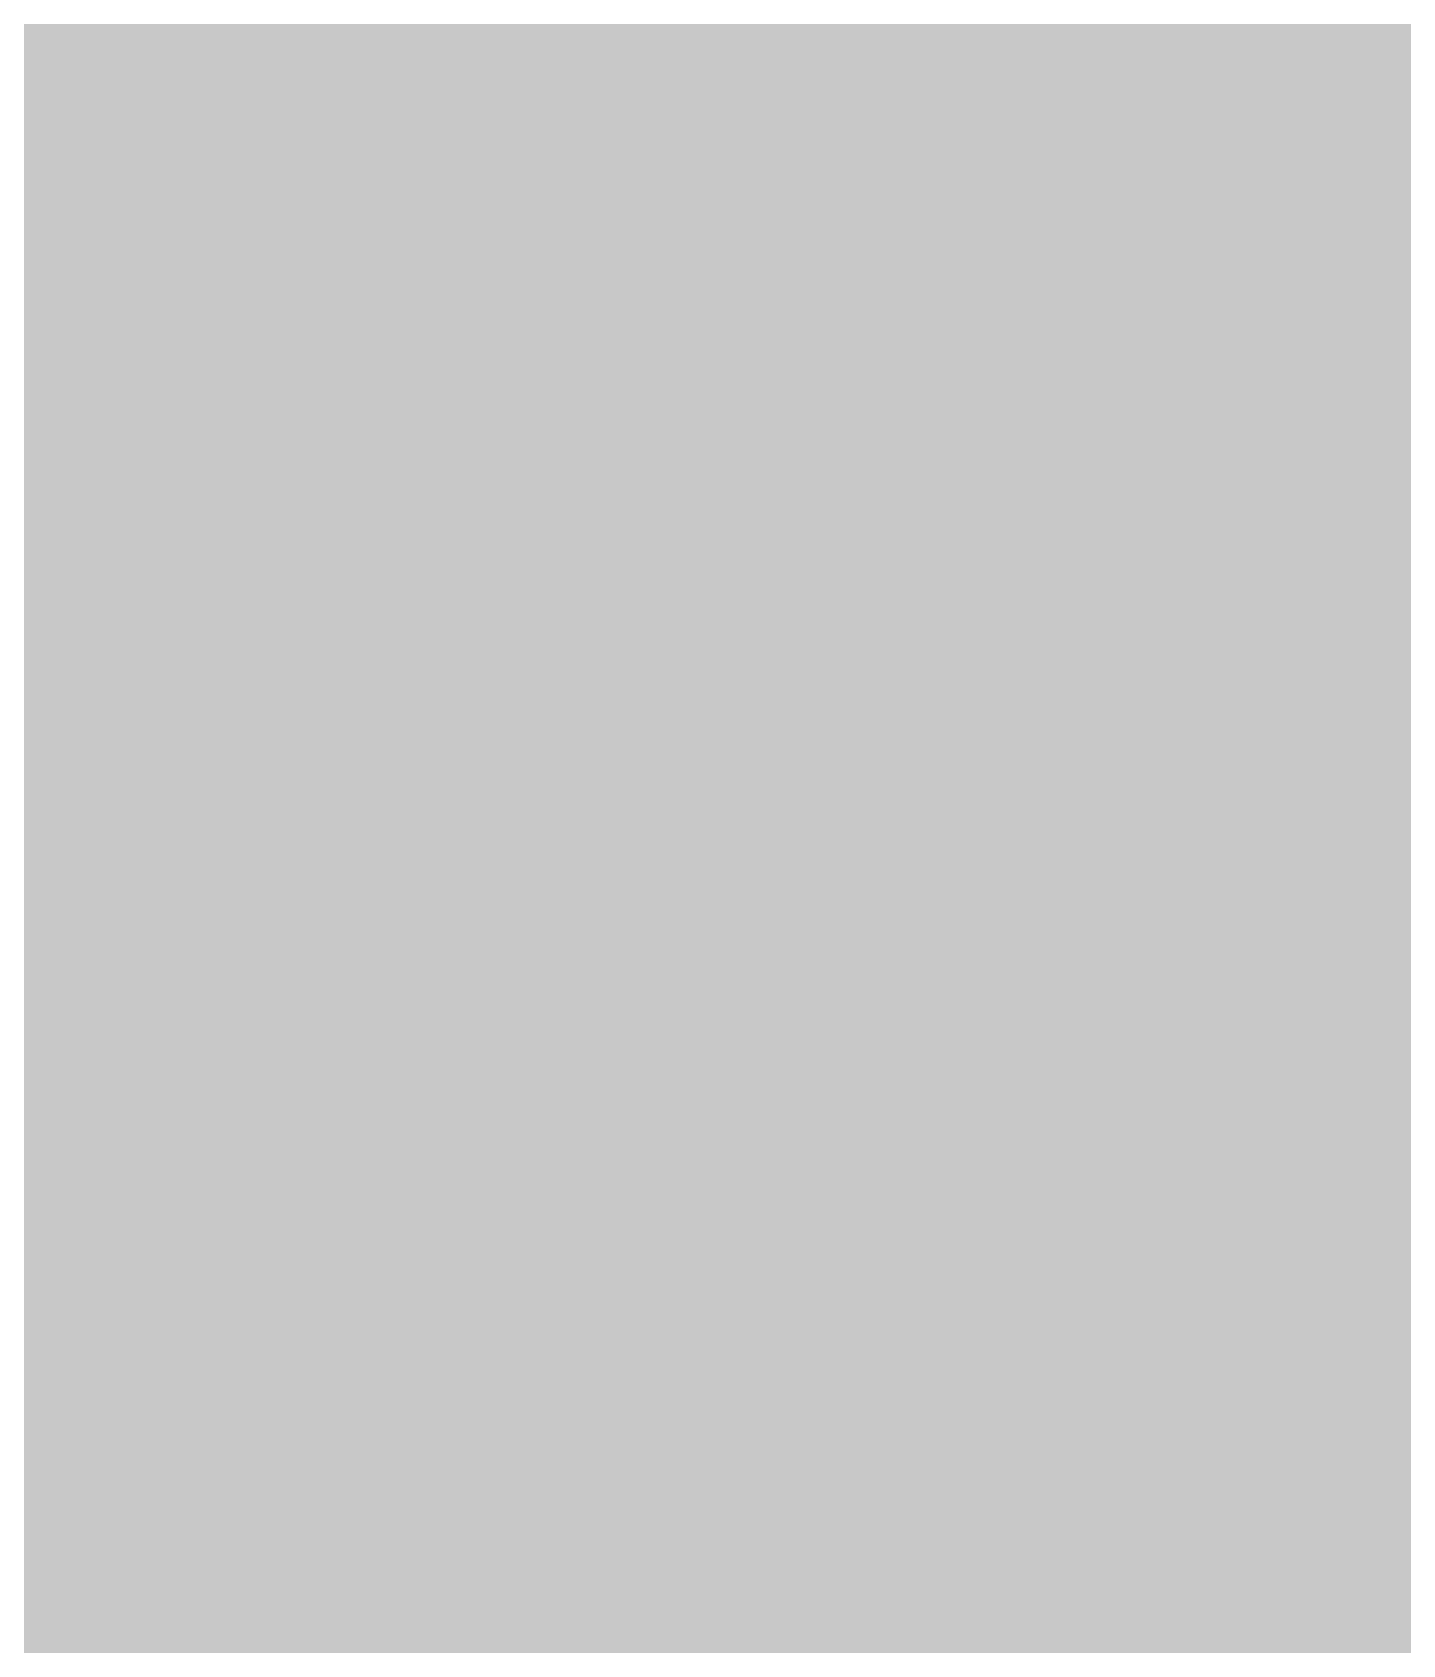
# Model space of a CAD drawing. Header units: millimetres. Extents: x 0 to 318, y 0 to 318.
# Drawn here: x 158.1 to 237.8, y 82.6 to 176.4 of the extents above; entities that cross this region are included whole.
import ezdxf

# ---------------------------------------------------------------- set-up
doc = ezdxf.new("R2010")
doc.units = ezdxf.units.MM

msp = doc.modelspace()

# ---------------------------------------------------------------- hatches: boundary and pattern name
msp.add_hatch(color=254).paths.add_polyline_path([(21.2189, 0.0536), (20.955, 0.0533), (20.6934, 0.0584), (20.4292, 0.066), (20.1676, 0.0787), (19.906, 0.094), (19.6469, 0.1118), (19.3853, 0.1321), (19.1262, 0.1549), (18.8671, 0.1829), (18.608, 0.2134), (18.349, 0.2464), (18.0924, 0.2845), (17.8359, 0.3251), (17.5793, 0.3683), (17.3253, 0.414), (17.0688, 0.4623), (16.8148, 0.5156), (16.5633, 0.5715), (16.3093, 0.6299), (16.0579, 0.6909), (15.809, 0.7544), (15.56, 0.823), (15.3111, 0.8941), (15.0622, 0.9677), (14.8158, 1.0439), (14.5694, 1.1227), (14.3256, 1.2065), (14.0818, 1.2903), (13.8379, 1.3792), (13.5966, 1.4707), (13.3579, 1.5646), (13.1191, 1.6637), (12.8803, 1.7628), (12.6441, 1.8669), (12.4079, 1.9736), (12.1742, 2.0803), (11.9405, 2.192), (11.7094, 2.3089), (11.4808, 2.4257), (11.2522, 2.5451), (11.0236, 2.6695), (10.7975, 2.794), (10.574, 2.9235), (10.3505, 3.0556), (10.1295, 3.1877), (9.9111, 3.3249), (9.6926, 3.4646), (9.4742, 3.6068), (9.2608, 3.7541), (9.0475, 3.9014), (8.8341, 4.0513), (8.6258, 4.2037), (8.4176, 4.3612), (8.2118, 4.5187), (8.0061, 4.6812), (7.8029, 4.8438), (7.6022, 5.0114), (7.4041, 5.1816), (7.206, 5.3518), (7.0129, 5.527), (6.8174, 5.7048), (6.6269, 5.8826), (6.4389, 6.0655), (6.2509, 6.2509), (6.0655, 6.4389), (5.8852, 6.6269), (5.7048, 6.8174), (5.527, 7.0104), (5.3518, 7.206), (5.1816, 7.4041), (5.0114, 7.6022), (4.8463, 7.8029), (4.6812, 8.0061), (4.5187, 8.2118), (4.3612, 8.4176), (4.2062, 8.6258), (4.0513, 8.8341), (3.9014, 9.0475), (3.7541, 9.2608), (3.6068, 9.4742), (3.4646, 9.6926), (3.3249, 9.9085), (3.1877, 10.1295), (3.0556, 10.3505), (2.9235, 10.574), (2.794, 10.7975), (2.6695, 11.0236), (2.5451, 11.2522), (2.4257, 11.4808), (2.3063, 11.7094), (2.192, 11.9405), (2.0803, 12.1742), (1.971, 12.4079), (1.8669, 12.6441), (1.7628, 12.8803), (1.6637, 13.1191), (1.5646, 13.3579), (1.4707, 13.5966), (1.3792, 13.8379), (1.2903, 14.0818), (1.2065, 14.3256), (1.1227, 14.5694), (1.0439, 14.8158), (0.9652, 15.0622), (0.8915, 15.3111), (0.823, 15.56), (0.7544, 15.809), (0.6883, 16.0604), (0.6274, 16.3093), (0.569, 16.5633), (0.5131, 16.8148), (0.4623, 17.0688), (0.4115, 17.3253), (0.3658, 17.5793), (0.3226, 17.8359), (0.2819, 18.0924), (0.2464, 18.3515), (0.2134, 18.608), (0.1829, 18.8671), (0.1549, 19.1262), (0.1295, 19.3878), (0.1092, 19.6469), (0.0914, 19.9085), (0.0762, 20.1701), (0.066, 20.4318), (0.0584, 20.6934), (0.0533, 20.955), (0.0508, 21.2192), (0.0522, 296.387), (0.0533, 296.6491), (0.0584, 296.9108), (0.066, 297.1724), (0.0762, 297.434), (0.0914, 297.6956), (0.1092, 297.9572), (0.1295, 298.2163), (0.1549, 298.4779), (0.1829, 298.737), (0.2134, 298.9961), (0.2464, 299.2526), (0.2819, 299.5117), (0.3226, 299.7683), (0.3658, 300.0248), (0.4115, 300.2788), (0.4623, 300.5328), (0.5131, 300.7868), (0.569, 301.0408), (0.6274, 301.2923), (0.6883, 301.5437), (0.7544, 301.7952), (0.823, 302.0441), (0.8915, 302.293), (0.9652, 302.5419), (1.0439, 302.7883), (1.1227, 303.0322), (1.2065, 303.2785), (1.2903, 303.5224), (1.3792, 303.7637), (1.4707, 304.005), (1.5646, 304.2463), (1.6637, 304.485), (1.7628, 304.7238), (1.8669, 304.96), (1.971, 305.1937), (2.0803, 305.4299), (2.192, 305.6611), (2.3063, 305.8922), (2.4257, 306.1233), (2.5451, 306.3519), (2.6695, 306.578), (2.794, 306.8041), (2.9235, 307.0301), (3.0556, 307.2511), (3.1877, 307.4746), (3.3249, 307.6931), (3.4646, 307.9115), (3.6068, 308.1274), (3.7541, 308.3433), (3.9014, 308.5567), (4.0513, 308.7675), (4.2062, 308.9783), (4.3612, 309.1866), (4.5187, 309.3923), (4.6812, 309.5981), (4.8463, 309.7987), (5.0114, 309.9994), (5.1816, 310.2), (5.3518, 310.3956), (5.527, 310.5912), (5.7048, 310.7842), (5.8852, 310.9747), (6.0655, 311.1652), (6.2509, 311.3532), (6.4389, 311.5361), (6.6269, 311.719), (6.8174, 311.8993), (7.0129, 312.0771), (7.206, 312.2498), (7.4041, 312.4225), (7.6022, 312.5927), (7.8029, 312.7578), (8.0061, 312.9229), (8.2118, 313.0829), (8.4176, 313.243), (8.6258, 313.3979), (8.8341, 313.5503), (9.0475, 313.7027), (9.2608, 313.85), (9.4742, 313.9948), (9.6926, 314.137), (9.9111, 314.2767), (10.1295, 314.4139), (10.3505, 314.5485), (10.574, 314.6806), (10.7975, 314.8101), (11.0236, 314.9346), (11.2522, 315.0591), (11.4808, 315.1784), (11.7094, 315.2953), (11.9405, 315.4096), (12.1742, 315.5213), (12.4079, 315.6306), (12.6441, 315.7372), (12.8803, 315.8414), (13.1191, 315.9404), (13.3579, 316.037), (13.5966, 316.1335), (13.8379, 316.2249), (14.0818, 316.3113), (14.3256, 316.3976), (14.5694, 316.4815), (14.8158, 316.5602), (15.0622, 316.6364), (15.3111, 316.7101), (15.56, 316.7812), (15.809, 316.8498), (16.0579, 316.9133), (16.3093, 316.9742), (16.5633, 317.0326), (16.8148, 317.0885), (17.0688, 317.1419), (17.3253, 317.1901), (17.5793, 317.2384), (17.8359, 317.2816), (18.0924, 317.3197), (18.349, 317.3578), (18.608, 317.3908), (18.8671, 317.4213), (19.1262, 317.4492), (19.3853, 317.4721), (19.6469, 317.4949), (19.906, 317.5127), (20.1676, 317.5254), (20.4292, 317.5381), (20.6934, 317.5457), (20.955, 317.5508), (21.2166, 317.5533), (296.3855, 317.5536), (296.6466, 317.5508), (296.9108, 317.5457), (297.1724, 317.5381), (297.434, 317.5254), (297.6956, 317.5127), (297.9572, 317.4949), (298.2163, 317.4721), (298.4754, 317.4492), (298.737, 317.4213), (298.9936, 317.3908), (299.2526, 317.3578), (299.5092, 317.3197), (299.7683, 317.2816), (300.0223, 317.2384), (300.2788, 317.1901), (300.5328, 317.1419), (300.7868, 317.0885), (301.0408, 317.0326), (301.2923, 316.9742), (301.5437, 316.9133), (301.7952, 316.8498), (302.0441, 316.7812), (302.293, 316.7101), (302.5419, 316.6364), (302.7883, 316.5602), (303.0322, 316.4815), (303.2785, 316.3976), (303.5224, 316.3113), (303.7637, 316.2249), (304.005, 316.1335), (304.2463, 316.037), (304.485, 315.9404), (304.7238, 315.8414), (304.96, 315.7372), (305.1962, 315.6306), (305.4299, 315.5213), (305.6611, 315.4096), (305.8922, 315.2953), (306.1233, 315.1784), (306.3519, 315.0591), (306.5805, 314.9346), (306.8066, 314.8101), (307.0301, 314.6806), (307.2536, 314.5485), (307.4746, 314.4139), (307.6931, 314.2767), (307.9115, 314.137), (308.1274, 313.9948), (308.3433, 313.85), (308.5567, 313.7027), (308.7675, 313.5503), (308.9783, 313.3979), (309.1866, 313.243), (309.3923, 313.0829), (309.5981, 312.9229), (309.7987, 312.7578), (310.0019, 312.5927), (310.2, 312.4225), (310.3956, 312.2498), (310.5912, 312.0771), (310.7842, 311.8993), (310.9773, 311.719), (311.1652, 311.5361), (311.3532, 311.3532), (311.5386, 311.1652), (311.719, 310.9747), (311.8993, 310.7842), (312.0771, 310.5912), (312.2498, 310.3956), (312.4225, 310.2), (312.5927, 309.9994), (312.7578, 309.7987), (312.9229, 309.5981), (313.0829, 309.3923), (313.243, 309.1866), (313.3979, 308.9783), (313.5528, 308.7675), (313.7027, 308.5567), (313.85, 308.3433), (313.9948, 308.1274), (314.137, 307.9115), (314.2767, 307.6931), (314.4139, 307.4746), (314.5485, 307.2511), (314.6806, 307.0301), (314.8101, 306.8041), (314.9346, 306.578), (315.0591, 306.3519), (315.1784, 306.1233), (315.2953, 305.8922), (315.4096, 305.6611), (315.5213, 305.4299), (315.6306, 305.1937), (315.7372, 304.96), (315.8388, 304.7238), (315.9404, 304.485), (316.037, 304.2463), (316.1309, 304.005), (316.2224, 303.7637), (316.3113, 303.5224), (316.3976, 303.2785), (316.4789, 303.0322), (316.5602, 302.7883), (316.6364, 302.5419), (316.7101, 302.293), (316.7812, 302.0441), (316.8472, 301.7952), (316.9133, 301.5437), (316.9742, 301.2923), (317.0326, 301.0408), (317.0885, 300.7868), (317.1393, 300.5328), (317.1901, 300.2788), (317.2358, 300.0248), (317.279, 299.7683), (317.3197, 299.5117), (317.3552, 299.2526), (317.3908, 298.9961), (317.4213, 298.737), (317.4467, 298.4779), (317.4721, 298.2163), (317.4924, 297.9572), (317.5102, 297.6956), (317.5254, 297.434), (317.5356, 297.1724), (317.5432, 296.9108), (317.5483, 296.6491), (317.5508, 296.385), (317.5522, 21.2203), (317.5483, 20.955), (317.5432, 20.6934), (317.5356, 20.4318), (317.5254, 20.1701), (317.5102, 19.9085), (317.4924, 19.6469), (317.4721, 19.3878), (317.4467, 19.1262), (317.4213, 18.8671), (317.3908, 18.608), (317.3552, 18.3515), (317.3197, 18.0924), (317.279, 17.8359), (317.2358, 17.5793), (317.1901, 17.3253), (317.1393, 17.0688), (317.0885, 16.8148), (317.0326, 16.5633), (316.9742, 16.3093), (316.9133, 16.0604), (316.8472, 15.809), (316.7812, 15.56), (316.7101, 15.3111), (316.6364, 15.0622), (316.5602, 14.8158), (316.4789, 14.5694), (316.3976, 14.3256), (316.3113, 14.0818), (316.2224, 13.8379), (316.1309, 13.5966), (316.037, 13.3579), (315.9404, 13.1191), (315.8388, 12.8803), (315.7372, 12.6441), (315.6306, 12.4079), (315.5213, 12.1742), (315.4096, 11.9405), (315.2953, 11.7094), (315.1784, 11.4808), (315.0591, 11.2522), (314.9346, 11.0236), (314.8101, 10.7975), (314.6806, 10.574), (314.5485, 10.3505), (314.4139, 10.1295), (314.2767, 9.9085), (314.137, 9.6926), (313.9948, 9.4742), (313.85, 9.2608), (313.7027, 9.0475), (313.5528, 8.8341), (313.3979, 8.6258), (313.243, 8.4176), (313.0829, 8.2118), (312.9229, 8.0061), (312.7578, 7.8029), (312.5927, 7.6022), (312.4225, 7.4041), (312.2498, 7.206), (312.0771, 7.0104), (311.8993, 6.8174), (311.719, 6.6269), (311.5386, 6.4389), (311.3532, 6.2509), (311.1652, 6.0655), (310.9773, 5.8826), (310.7842, 5.7048), (310.5912, 5.527), (310.3956, 5.3518), (310.2, 5.1816), (310.0019, 5.0114), (309.7987, 4.8438), (309.5981, 4.6812), (309.3923, 4.5187), (309.1866, 4.3612), (308.9783, 4.2037), (308.7675, 4.0513), (308.5567, 3.9014), (308.3433, 3.7541), (308.1274, 3.6068), (307.9115, 3.4646), (307.6931, 3.3249), (307.4746, 3.1877), (307.2536, 3.0556), (307.0301, 2.9235), (306.8066, 2.794), (306.5805, 2.6695), (306.3519, 2.5451), (306.1233, 2.4257), (305.8922, 2.3089), (305.6611, 2.192), (305.4299, 2.0803), (305.1962, 1.9736), (304.96, 1.8669), (304.7238, 1.7628), (304.485, 1.6637), (304.2463, 1.5646), (304.005, 1.4707), (303.7637, 1.3792), (303.5224, 1.2903), (303.2785, 1.2065), (303.0322, 1.1227), (302.7883, 1.0439), (302.5419, 0.9677), (302.293, 0.8941), (302.0441, 0.823), (301.7952, 0.7544), (301.5437, 0.6909), (301.2923, 0.6299), (301.0408, 0.5715), (300.7868, 0.5156), (300.5328, 0.4623), (300.2788, 0.414), (300.0223, 0.3683), (299.7683, 0.3251), (299.5092, 0.2845), (299.2526, 0.2464), (298.9936, 0.2134), (298.737, 0.1829), (298.4754, 0.1549), (298.2163, 0.1321), (297.9572, 0.1118), (297.6956, 0.094), (297.434, 0.0787), (297.1724, 0.066), (296.9108, 0.0584), (296.6466, 0.0533), (296.385, 0.0533)])
h = msp.add_hatch(color=252)
edge = h.paths.add_edge_path()
edge.add_line((204.046, 128.6933), (204.0407, 127.4394))
edge.add_line((204.0407, 127.4394), (204.0331, 126.2151))
edge.add_line((204.0331, 126.2151), (204.0204, 125.0188))
edge.add_line((204.0204, 125.0188), (204.0001, 123.8504))
edge.add_line((204.0001, 123.8504), (203.9747, 122.7074))
edge.add_line((203.9747, 122.7074), (203.9442, 121.5949))
edge.add_line((203.9442, 121.5949), (203.9087, 120.5078))
edge.add_line((203.9087, 120.5078), (203.8655, 119.4486))
edge.add_line((203.8655, 119.4486), (203.8172, 118.4148))
edge.add_line((203.8172, 118.4148), (203.7639, 117.409))
edge.add_line((203.7639, 117.409), (203.7055, 116.4285))
edge.add_line((203.7055, 116.4285), (203.6394, 115.4709))
edge.add_line((203.6394, 115.4709), (203.5658, 114.5413))
edge.add_line((203.5658, 114.5413), (203.4896, 113.6371))
edge.add_line((203.4896, 113.6371), (203.4032, 112.7582))
edge.add_line((203.4032, 112.7582), (203.3143, 111.9022))
edge.add_line((203.3143, 111.9022), (203.2178, 111.0717))
edge.add_line((203.2178, 111.0717), (203.1136, 110.2639))
edge.add_line((203.1136, 110.2639), (203.0044, 109.4816))
edge.add_line((203.0044, 109.4816), (202.8876, 108.7196))
edge.add_line((202.8876, 108.7196), (202.7657, 107.983))
edge.add_line((202.7657, 107.983), (202.6361, 107.2693))
edge.add_line((202.6361, 107.2693), (202.5015, 106.5784))
edge.add_line((202.5015, 106.5784), (202.3593, 105.9104))
edge.add_line((202.3593, 105.9104), (202.2094, 105.2627))
edge.add_line((202.2094, 105.2627), (202.0545, 104.6378))
edge.add_line((202.0545, 104.6378), (201.8919, 104.0333))
edge.add_line((201.8919, 104.0333), (201.7217, 103.4517))
edge.add_line((201.7217, 103.4517), (201.5439, 102.8903))
edge.add_line((201.5439, 102.8903), (201.361, 102.3493))
edge.add_line((201.361, 102.3493), (201.1705, 101.8286))
edge.add_line((201.1705, 101.8286), (200.9724, 101.3282))
edge.add_line((200.9724, 101.3282), (200.7692, 100.8482))
edge.add_line((200.7692, 100.8482), (200.5559, 100.3859))
edge.add_line((200.5559, 100.3859), (200.3374, 99.9439))
edge.add_line((200.3374, 99.9439), (200.1114, 99.5223))
edge.add_line((200.1114, 99.5223), (199.8777, 99.1184))
edge.add_line((199.8777, 99.1184), (199.6364, 98.7323))
edge.add_line((199.6364, 98.7323), (199.3875, 98.364))
edge.add_line((199.3875, 98.364), (199.1309, 98.0135))
edge.add_line((199.1309, 98.0135), (198.8668, 97.6808))
edge.add_line((198.8668, 97.6808), (198.595, 97.3658))
edge.add_line((198.595, 97.3658), (198.3181, 97.0686))
edge.add_line((198.3181, 97.0686), (198.0311, 96.7867))
edge.add_line((198.0311, 96.7867), (197.7365, 96.5225))
edge.add_line((197.7365, 96.5225), (197.4342, 96.2736))
edge.add_line((197.4342, 96.2736), (197.1218, 96.0425))
edge.add_line((197.1218, 96.0425), (196.8043, 95.824))
edge.add_line((196.8043, 95.824), (196.4792, 95.6234))
edge.add_line((196.4792, 95.6234), (196.1439, 95.4354))
edge.add_line((196.1439, 95.4354), (195.801, 95.2627))
edge.add_line((195.801, 95.2627), (195.4505, 95.1052))
edge.add_line((195.4505, 95.1052), (195.0923, 94.963))
edge.add_line((195.0923, 94.963), (194.724, 94.8334))
edge.add_line((194.724, 94.8334), (194.3481, 94.7166))
edge.add_line((194.3481, 94.7166), (193.9646, 94.615))
edge.add_line((193.9646, 94.615), (193.5734, 94.5261))
edge.add_line((193.5734, 94.5261), (193.1721, 94.4499))
edge.add_line((193.1721, 94.4499), (192.7631, 94.3864))
edge.add_line((192.7631, 94.3864), (192.3466, 94.3331))
edge.add_line((192.3466, 94.3331), (191.9199, 94.295))
edge.add_line((191.9199, 94.295), (191.483, 94.267))
edge.add_line((191.483, 94.267), (191.0385, 94.2492))
edge.add_line((191.0385, 94.2492), (190.5864, 94.2442))
edge.add_line((190.5864, 94.2442), (190.1342, 94.2518))
edge.add_line((190.1342, 94.2518), (189.6897, 94.2721))
edge.add_line((189.6897, 94.2721), (189.2554, 94.3051))
edge.add_line((189.2554, 94.3051), (188.8287, 94.3534))
edge.add_line((188.8287, 94.3534), (188.4096, 94.4143))
edge.add_line((188.4096, 94.4143), (188.0006, 94.4905))
edge.add_line((188.0006, 94.4905), (187.5993, 94.582))
edge.add_line((187.5993, 94.582), (187.2082, 94.6861))
edge.add_line((187.2082, 94.6861), (186.8246, 94.8055))
edge.add_line((186.8246, 94.8055), (186.4487, 94.9401))
edge.add_line((186.4487, 94.9401), (186.0829, 95.09))
edge.add_line((186.0829, 95.09), (185.7223, 95.2551))
edge.add_line((185.7223, 95.2551), (185.3717, 95.4329))
edge.add_line((185.3717, 95.4329), (185.0288, 95.6285))
edge.add_line((185.0288, 95.6285), (184.6961, 95.8393))
edge.add_line((184.6961, 95.8393), (184.3684, 96.0679))
edge.add_line((184.3684, 96.0679), (184.0509, 96.3092))
edge.add_line((184.0509, 96.3092), (183.7411, 96.5683))
edge.add_line((183.7411, 96.5683), (183.4388, 96.8451))
edge.add_line((183.4388, 96.8451), (183.1442, 97.1347))
edge.add_line((183.1442, 97.1347), (182.8571, 97.4446))
edge.add_line((182.8571, 97.4446), (182.5777, 97.7697))
edge.add_line((182.5777, 97.7697), (182.306, 98.11))
edge.add_line((182.306, 98.11), (182.0418, 98.4707))
edge.add_line((182.0418, 98.4707), (181.7853, 98.8466))
edge.add_line((181.7853, 98.8466), (181.5389, 99.2403))
edge.add_line((181.5389, 99.2403), (181.2976, 99.6518))
edge.add_line((181.2976, 99.6518), (181.0614, 100.0785))
edge.add_line((181.0614, 100.0785), (180.8353, 100.5256))
edge.add_line((180.8353, 100.5256), (180.6169, 100.9904))
edge.add_line((180.6169, 100.9904), (180.406, 101.4755))
edge.add_line((180.406, 101.4755), (180.2003, 101.9759))
edge.add_line((180.2003, 101.9759), (180.0022, 102.4966))
edge.add_line((180.0022, 102.4966), (179.8117, 103.0351))
edge.add_line((179.8117, 103.0351), (179.6288, 103.5914))
edge.add_line((179.6288, 103.5914), (179.4535, 104.1679))
edge.add_line((179.4535, 104.1679), (179.2834, 104.7648))
edge.add_line((179.2834, 104.7648), (179.1208, 105.3795))
edge.add_line((179.1208, 105.3795), (178.9633, 106.0145))
edge.add_line((178.9633, 106.0145), (178.816, 106.6698))
edge.add_line((178.816, 106.6698), (178.6738, 107.3429))
edge.add_line((178.6738, 107.3429), (178.5366, 108.0364))
edge.add_line((178.5366, 108.0364), (178.4096, 108.7526))
edge.add_line((178.4096, 108.7526), (178.2851, 109.4867))
edge.add_line((178.2851, 109.4867), (178.1708, 110.2411))
edge.add_line((178.1708, 110.2411), (178.0591, 111.0183))
edge.add_line((178.0591, 111.0183), (177.9575, 111.8133))
edge.add_line((177.9575, 111.8133), (177.861, 112.6312))
edge.add_line((177.861, 112.6312), (177.7695, 113.4694))
edge.add_line((177.7695, 113.4694), (177.6857, 114.3305))
edge.add_line((177.6857, 114.3305), (177.607, 115.2119))
edge.add_line((177.607, 115.2119), (177.5358, 116.1136))
edge.add_line((177.5358, 116.1136), (177.4698, 117.0381))
edge.add_line((177.4698, 117.0381), (177.4088, 117.9855))
edge.add_line((177.4088, 117.9855), (177.3555, 118.9533))
edge.add_line((177.3555, 118.9533), (177.3072, 119.9439))
edge.add_line((177.3072, 119.9439), (177.2641, 120.9573))
edge.add_line((177.2641, 120.9573), (177.2285, 121.9937))
edge.add_line((177.2285, 121.9937), (177.198, 123.0528))
edge.add_line((177.198, 123.0528), (177.1726, 124.1349))
edge.add_line((177.1726, 124.1349), (177.1548, 125.2372))
edge.add_line((177.1548, 125.2372), (177.1396, 126.365))
edge.add_line((177.1396, 126.365), (177.132, 127.5182))
edge.add_line((177.132, 127.5182), (177.1294, 128.6916))
edge.add_line((177.1294, 128.6916), (177.132, 129.8905))
edge.add_line((177.132, 129.8905), (177.1396, 131.0615))
edge.add_line((177.1396, 131.0615), (177.1548, 132.2095))
edge.add_line((177.1548, 132.2095), (177.1752, 133.3348))
edge.add_line((177.1752, 133.3348), (177.2031, 134.4346))
edge.add_line((177.2031, 134.4346), (177.2336, 135.5115))
edge.add_line((177.2336, 135.5115), (177.2742, 136.5631))
edge.add_line((177.2742, 136.5631), (177.3174, 137.5918))
edge.add_line((177.3174, 137.5918), (177.3682, 138.5976))
edge.add_line((177.3682, 138.5976), (177.4241, 139.5806))
edge.add_line((177.4241, 139.5806), (177.4876, 140.5407))
edge.add_line((177.4876, 140.5407), (177.5562, 141.4755))
edge.add_line((177.5562, 141.4755), (177.6324, 142.3899))
edge.add_line((177.6324, 142.3899), (177.7136, 143.2814))
edge.add_line((177.7136, 143.2814), (177.8, 144.1526))
edge.add_line((177.8, 144.1526), (177.894, 145.001))
edge.add_line((177.894, 145.001), (177.9956, 145.8265))
edge.add_line((177.9956, 145.8265), (178.1023, 146.6291))
edge.add_line((178.1023, 146.6291), (178.2166, 147.4114))
edge.add_line((178.2166, 147.4114), (178.3359, 148.1734))
edge.add_line((178.3359, 148.1734), (178.4629, 148.9151))
edge.add_line((178.4629, 148.9151), (178.595, 149.6339))
edge.add_line((178.595, 149.6339), (178.7347, 150.3324))
edge.add_line((178.7347, 150.3324), (178.8795, 151.0106))
edge.add_line((178.8795, 151.0106), (179.0344, 151.6685))
edge.add_line((179.0344, 151.6685), (179.1919, 152.306))
edge.add_line((179.1919, 152.306), (179.3596, 152.9232))
edge.add_line((179.3596, 152.9232), (179.5323, 153.5201))
edge.add_line((179.5323, 153.5201), (179.7126, 154.0993))
edge.add_line((179.7126, 154.0993), (179.898, 154.6581))
edge.add_line((179.898, 154.6581), (180.0936, 155.1965))
edge.add_line((180.0936, 155.1965), (180.2917, 155.7172))
edge.add_line((180.2917, 155.7172), (180.5, 156.2176))
edge.add_line((180.5, 156.2176), (180.7159, 156.7002))
edge.add_line((180.7159, 156.7002), (180.9369, 157.165))
edge.add_line((180.9369, 157.165), (181.1655, 157.6121))
edge.add_line((181.1655, 157.6121), (181.4017, 158.0388))
edge.add_line((181.4017, 158.0388), (181.643, 158.4477))
edge.add_line((181.643, 158.4477), (181.8945, 158.8389))
edge.add_line((181.8945, 158.8389), (182.151, 159.2148))
edge.add_line((182.151, 159.2148), (182.4152, 159.5704))
edge.add_line((182.4152, 159.5704), (182.687, 159.9108))
edge.add_line((182.687, 159.9108), (182.9664, 160.2334))
edge.add_line((182.9664, 160.2334), (183.2534, 160.5382))
edge.add_line((183.2534, 160.5382), (183.548, 160.8277))
edge.add_line((183.548, 160.8277), (183.8477, 161.0995))
edge.add_line((183.8477, 161.0995), (184.1576, 161.356))
edge.add_line((184.1576, 161.356), (184.4726, 161.5948))
edge.add_line((184.4726, 161.5948), (184.7977, 161.8209))
edge.add_line((184.7977, 161.8209), (185.1279, 162.0291))
edge.add_line((185.1279, 162.0291), (185.4683, 162.2196))
edge.add_line((185.4683, 162.2196), (185.8137, 162.3974))
edge.add_line((185.8137, 162.3974), (186.1693, 162.56))
edge.add_line((186.1693, 162.56), (186.5325, 162.7073))
edge.add_line((186.5325, 162.7073), (186.9008, 162.8394))
edge.add_line((186.9008, 162.8394), (187.2793, 162.9562))
edge.add_line((187.2793, 162.9562), (187.6654, 163.0578))
edge.add_line((187.6654, 163.0578), (188.0591, 163.1467))
edge.add_line((188.0591, 163.1467), (188.4604, 163.2229))
edge.add_line((188.4604, 163.2229), (188.8693, 163.2814))
edge.add_line((188.8693, 163.2814), (189.2859, 163.3296))
edge.add_line((189.2859, 163.3296), (189.7126, 163.3626))
edge.add_line((189.7126, 163.3626), (190.1444, 163.383))
edge.add_line((190.1444, 163.383), (190.5864, 163.388))
edge.add_line((190.5864, 163.388), (191.0283, 163.383))
edge.add_line((191.0283, 163.383), (191.4627, 163.3652))
edge.add_line((191.4627, 163.3652), (191.8868, 163.3372))
edge.add_line((191.8868, 163.3372), (192.3059, 163.2966))
edge.add_line((192.3059, 163.2966), (192.7149, 163.2433))
edge.add_line((192.7149, 163.2433), (193.1162, 163.1772))
edge.add_line((193.1162, 163.1772), (193.5099, 163.0985))
edge.add_line((193.5099, 163.0985), (193.896, 163.007))
edge.add_line((193.896, 163.007), (194.2719, 162.9004))
edge.add_line((194.2719, 162.9004), (194.6427, 162.7835))
edge.add_line((194.6427, 162.7835), (195.006, 162.6514))
edge.add_line((195.006, 162.6514), (195.359, 162.5041))
edge.add_line((195.359, 162.5041), (195.707, 162.3416))
edge.add_line((195.707, 162.3416), (196.0448, 162.1663))
edge.add_line((196.0448, 162.1663), (196.3776, 161.9758))
edge.add_line((196.3776, 161.9758), (196.7001, 161.7701))
edge.add_line((196.7001, 161.7701), (197.0176, 161.5491))
edge.add_line((197.0176, 161.5491), (197.325, 161.3103))
edge.add_line((197.325, 161.3103), (197.6272, 161.0563))
edge.add_line((197.6272, 161.0563), (197.9219, 160.7871))
edge.add_line((197.9219, 160.7871), (198.2064, 160.5001))
edge.add_line((198.2064, 160.5001), (198.4858, 160.1978))
edge.add_line((198.4858, 160.1978), (198.7575, 159.8778))
edge.add_line((198.7575, 159.8778), (199.0217, 159.5399))
edge.add_line((199.0217, 159.5399), (199.2808, 159.1843))
edge.add_line((199.2808, 159.1843), (199.5297, 158.811))
edge.add_line((199.5297, 158.811), (199.7735, 158.4198))
edge.add_line((199.7735, 158.4198), (200.0098, 158.0109))
edge.add_line((200.0098, 158.0109), (200.2384, 157.5816))
edge.add_line((200.2384, 157.5816), (200.4593, 157.1346))
edge.add_line((200.4593, 157.1346), (200.6727, 156.6672))
edge.add_line((200.6727, 156.6672), (200.881, 156.1795))
edge.add_line((200.881, 156.1795), (201.0816, 155.6741))
edge.add_line((201.0816, 155.6741), (201.2747, 155.1483))
edge.add_line((201.2747, 155.1483), (201.4626, 154.5996))
edge.add_line((201.4626, 154.5996), (201.6404, 154.0332))
edge.add_line((201.6404, 154.0332), (201.8157, 153.4465))
edge.add_line((201.8157, 153.4465), (201.9808, 152.8369))
edge.add_line((201.9808, 152.8369), (202.1408, 152.2044))
edge.add_line((202.1408, 152.2044), (202.2932, 151.5516))
edge.add_line((202.2932, 151.5516), (202.4405, 150.8785))
edge.add_line((202.4405, 150.8785), (202.5777, 150.1826))
edge.add_line((202.5777, 150.1826), (202.7123, 149.4638))
edge.add_line((202.7123, 149.4638), (202.8393, 148.7221))
edge.add_line((202.8393, 148.7221), (202.9587, 147.955))
edge.add_line((202.9587, 147.955), (203.0705, 147.1676))
edge.add_line((203.0705, 147.1676), (203.1771, 146.3573))
edge.add_line((203.1771, 146.3573), (203.2787, 145.5217))
edge.add_line((203.2787, 145.5217), (203.3727, 144.6606))
edge.add_line((203.3727, 144.6606), (203.4616, 143.7767))
edge.add_line((203.4616, 143.7767), (203.5429, 142.8674))
edge.add_line((203.5429, 142.8674), (203.6166, 141.9352))
edge.add_line((203.6166, 141.9352), (203.6877, 140.9751))
edge.add_line((203.6877, 140.9751), (203.7486, 139.9921))
edge.add_line((203.7486, 139.9921), (203.8071, 138.9812))
edge.add_line((203.8071, 138.9812), (203.8553, 137.9474))
edge.add_line((203.8553, 137.9474), (203.901, 136.8831))
edge.add_line((203.901, 136.8831), (203.9391, 135.796))
edge.add_line((203.9391, 135.796), (203.9722, 134.681))
edge.add_line((203.9722, 134.681), (203.9976, 133.538))
edge.add_line((203.9976, 133.538), (204.0179, 132.367))
edge.add_line((204.0179, 132.367), (204.0331, 131.1707))
edge.add_line((204.0331, 131.1707), (204.0407, 129.9464))
edge.add_line((204.0407, 129.9464), (204.0458, 128.6916))
edge = h.paths.add_edge_path(flags=16)
edge.add_line((217.0105, 128.6933), (217.0049, 130.0937))
edge.add_line((217.0049, 130.0937), (216.9871, 131.4704))
edge.add_line((216.9871, 131.4704), (216.9592, 132.8242))
edge.add_line((216.9592, 132.8242), (216.9211, 134.1577))
edge.add_line((216.9211, 134.1577), (216.8703, 135.4658))
edge.add_line((216.8703, 135.4658), (216.8068, 136.7536))
edge.add_line((216.8068, 136.7536), (216.7331, 138.016))
edge.add_line((216.7331, 138.016), (216.6493, 139.258))
edge.add_line((216.6493, 139.258), (216.5528, 140.4747))
edge.add_line((216.5528, 140.4747), (216.4436, 141.671))
edge.add_line((216.4436, 141.671), (216.3216, 142.842))
edge.add_line((216.3216, 142.842), (216.1896, 143.9926))
edge.add_line((216.1896, 143.9926), (216.0448, 145.1204))
edge.add_line((216.0448, 145.1204), (215.8873, 146.2253))
edge.add_line((215.8873, 146.2253), (215.7197, 147.3073))
edge.add_line((215.7197, 147.3073), (215.5368, 148.3665))
edge.add_line((215.5368, 148.3665), (215.3437, 149.4028))
edge.add_line((215.3437, 149.4028), (215.138, 150.4188))
edge.add_line((215.138, 150.4188), (214.917, 151.4094))
edge.add_line((214.917, 151.4094), (214.6859, 152.3797))
edge.add_line((214.6859, 152.3797), (214.442, 153.3271))
edge.add_line((214.442, 153.3271), (214.183, 154.2517))
edge.add_line((214.183, 154.2517), (213.9137, 155.1534))
edge.add_line((213.9137, 155.1534), (213.6292, 156.0347))
edge.add_line((213.6292, 156.0347), (213.3346, 156.8933))
edge.add_line((213.3346, 156.8933), (213.0247, 157.7289))
edge.add_line((213.0247, 157.7289), (212.6996, 158.5417))
edge.add_line((212.6996, 158.5417), (212.3643, 159.3342))
edge.add_line((212.3643, 159.3342), (212.0138, 160.1013))
edge.add_line((212.0138, 160.1013), (211.6506, 160.848))
edge.add_line((211.6506, 160.848), (211.2747, 161.5745))
edge.add_line((211.2747, 161.5745), (210.8835, 162.2755))
edge.add_line((210.8835, 162.2755), (210.4771, 162.9562))
edge.add_line((210.4771, 162.9562), (210.058, 163.6166))
edge.add_line((210.058, 163.6166), (209.6262, 164.2516))
edge.add_line((209.6262, 164.2516), (209.1792, 164.8663))
edge.add_line((209.1792, 164.8663), (208.7194, 165.4607))
edge.add_line((208.7194, 165.4607), (208.2419, 166.0296))
edge.add_line((208.2419, 166.0296), (207.7542, 166.5783))
edge.add_line((207.7542, 166.5783), (207.2488, 167.1066))
edge.add_line((207.2488, 167.1066), (206.7306, 167.6121))
edge.add_line((206.7306, 167.6121), (206.1972, 168.0947))
edge.add_line((206.1972, 168.0947), (205.6486, 168.5569))
edge.add_line((205.6486, 168.5569), (205.0872, 168.9964))
edge.add_line((205.0872, 168.9964), (204.5081, 169.4129))
edge.add_line((204.5081, 169.4129), (203.9163, 169.8092))
edge.add_line((203.9163, 169.8092), (203.3092, 170.1851))
edge.add_line((203.3092, 170.1851), (202.6844, 170.5381))
edge.add_line((202.6844, 170.5381), (202.0468, 170.8683))
edge.add_line((202.0468, 170.8683), (201.3941, 171.1782))
edge.add_line((201.3941, 171.1782), (200.726, 171.4678))
edge.add_line((200.726, 171.4678), (200.0402, 171.7345))
edge.add_line((200.0402, 171.7345), (199.3417, 171.9783))
edge.add_line((199.3417, 171.9783), (198.6255, 172.2044))
edge.add_line((198.6255, 172.2044), (197.8939, 172.405))
edge.add_line((197.8939, 172.405), (197.1472, 172.5854))
edge.add_line((197.1472, 172.5854), (196.3826, 172.7454))
edge.add_line((196.3826, 172.7454), (195.6029, 172.8851))
edge.add_line((195.6029, 172.8851), (194.8078, 173.0019))
edge.add_line((194.8078, 173.0019), (193.9976, 173.0959))
edge.add_line((193.9976, 173.0959), (193.1695, 173.1721))
edge.add_line((193.1695, 173.1721), (192.3237, 173.2229))
edge.add_line((192.3237, 173.2229), (191.4652, 173.2559))
edge.add_line((191.4652, 173.2559), (190.5864, 173.2661))
edge.add_line((190.5864, 173.2661), (189.7101, 173.2559))
edge.add_line((189.7101, 173.2559), (188.849, 173.2229))
edge.add_line((188.849, 173.2229), (188.0057, 173.1721))
edge.add_line((188.0057, 173.1721), (187.1777, 173.0959))
edge.add_line((187.1777, 173.0959), (186.3649, 173.0019))
edge.add_line((186.3649, 173.0019), (185.5699, 172.8851))
edge.add_line((185.5699, 172.8851), (184.7901, 172.7454))
edge.add_line((184.7901, 172.7454), (184.0281, 172.5854))
edge.add_line((184.0281, 172.5854), (183.2813, 172.405))
edge.add_line((183.2813, 172.405), (182.5498, 172.2044))
edge.add_line((182.5498, 172.2044), (181.8335, 171.9783))
edge.add_line((181.8335, 171.9783), (181.1325, 171.7345))
edge.add_line((181.1325, 171.7345), (180.4492, 171.4678))
edge.add_line((180.4492, 171.4678), (179.7812, 171.1782))
edge.add_line((179.7812, 171.1782), (179.1259, 170.8683))
edge.add_line((179.1259, 170.8683), (178.4883, 170.5381))
edge.add_line((178.4883, 170.5381), (177.866, 170.1851))
edge.add_line((177.866, 170.1851), (177.259, 169.8092))
edge.add_line((177.259, 169.8092), (176.6646, 169.4129))
edge.add_line((176.6646, 169.4129), (176.088, 168.9964))
edge.add_line((176.088, 168.9964), (175.5242, 168.5569))
edge.add_line((175.5242, 168.5569), (174.9755, 168.0947))
edge.add_line((174.9755, 168.0947), (174.4447, 167.6121))
edge.add_line((174.4447, 167.6121), (173.924, 167.1066))
edge.add_line((173.924, 167.1066), (173.421, 166.5783))
edge.add_line((173.421, 166.5783), (172.9308, 166.0296))
edge.add_line((172.9308, 166.0296), (172.4558, 165.4607))
edge.add_line((172.4558, 165.4607), (171.9936, 164.8663))
edge.add_line((171.9936, 164.8663), (171.5465, 164.2516))
edge.add_line((171.5465, 164.2516), (171.1147, 163.6166))
edge.add_line((171.1147, 163.6166), (170.6956, 162.9562))
edge.add_line((170.6956, 162.9562), (170.2918, 162.2755))
edge.add_line((170.2918, 162.2755), (169.9006, 161.5745))
edge.add_line((169.9006, 161.5745), (169.5221, 160.848))
edge.add_line((169.5221, 160.848), (169.1589, 160.1013))
edge.add_line((169.1589, 160.1013), (168.8084, 159.3342))
edge.add_line((168.8084, 159.3342), (168.4731, 158.5417))
edge.add_line((168.4731, 158.5417), (168.1505, 157.7289))
edge.add_line((168.1505, 157.7289), (167.8407, 156.8933))
edge.add_line((167.8407, 156.8933), (167.5435, 156.0347))
edge.add_line((167.5435, 156.0347), (167.259, 155.1534))
edge.add_line((167.259, 155.1534), (166.9898, 154.2517))
edge.add_line((166.9898, 154.2517), (166.7332, 153.3271))
edge.add_line((166.7332, 153.3271), (166.4868, 152.3797))
edge.add_line((166.4868, 152.3797), (166.2557, 151.4094))
edge.add_line((166.2557, 151.4094), (166.0373, 150.4188))
edge.add_line((166.0373, 150.4188), (165.8315, 149.4028))
edge.add_line((165.8315, 149.4028), (165.6359, 148.3665))
edge.add_line((165.6359, 148.3665), (165.4556, 147.3073))
edge.add_line((165.4556, 147.3073), (165.2854, 146.2253))
edge.add_line((165.2854, 146.2253), (165.1279, 145.1204))
edge.add_line((165.1279, 145.1204), (164.9832, 143.9926))
edge.add_line((164.9832, 143.9926), (164.8511, 142.842))
edge.add_line((164.8511, 142.842), (164.7317, 141.671))
edge.add_line((164.7317, 141.671), (164.6225, 140.4747))
edge.add_line((164.6225, 140.4747), (164.526, 139.258))
edge.add_line((164.526, 139.258), (164.4396, 138.016))
edge.add_line((164.4396, 138.016), (164.3659, 136.7536))
edge.add_line((164.3659, 136.7536), (164.305, 135.4658))
edge.add_line((164.305, 135.4658), (164.2542, 134.1577))
edge.add_line((164.2542, 134.1577), (164.2135, 132.8242))
edge.add_line((164.2135, 132.8242), (164.1856, 131.4704))
edge.add_line((164.1856, 131.4704), (164.1704, 130.0937))
edge.add_line((164.1704, 130.0937), (164.1653, 128.6916))
edge.add_line((164.1653, 128.6916), (164.1704, 127.2921))
edge.add_line((164.1704, 127.2921), (164.1856, 125.9154))
edge.add_line((164.1856, 125.9154), (164.2135, 124.5591))
edge.add_line((164.2135, 124.5591), (164.2542, 123.2306))
edge.add_line((164.2542, 123.2306), (164.305, 121.9225))
edge.add_line((164.305, 121.9225), (164.3659, 120.6373))
edge.add_line((164.3659, 120.6373), (164.4396, 119.3749))
edge.add_line((164.4396, 119.3749), (164.526, 118.1379))
edge.add_line((164.526, 118.1379), (164.6225, 116.9213))
edge.add_line((164.6225, 116.9213), (164.7317, 115.73))
edge.add_line((164.7317, 115.73), (164.8511, 114.5616))
edge.add_line((164.8511, 114.5616), (164.9832, 113.4135))
edge.add_line((164.9832, 113.4135), (165.1279, 112.2909))
edge.add_line((165.1279, 112.2909), (165.2854, 111.191))
edge.add_line((165.2854, 111.191), (165.4556, 110.1115))
edge.add_line((165.4556, 110.1115), (165.6359, 109.0574))
edge.add_line((165.6359, 109.0574), (165.8315, 108.0237))
edge.add_line((165.8315, 108.0237), (166.0373, 107.0127))
edge.add_line((166.0373, 107.0127), (166.2557, 106.0272))
edge.add_line((166.2557, 106.0272), (166.4868, 105.062))
edge.add_line((166.4868, 105.062), (166.7332, 104.1197))
edge.add_line((166.7332, 104.1197), (166.9898, 103.2002))
edge.add_line((166.9898, 103.2002), (167.259, 102.3036))
edge.add_line((167.259, 102.3036), (167.5435, 101.4273))
edge.add_line((167.5435, 101.4273), (167.8407, 100.5764))
edge.add_line((167.8407, 100.5764), (168.1505, 99.7458))
edge.add_line((168.1505, 99.7458), (168.4731, 98.9381))
edge.add_line((168.4731, 98.9381), (168.8084, 98.1532))
edge.add_line((168.8084, 98.1532), (169.1589, 97.3887))
edge.add_line((169.1589, 97.3887), (169.5221, 96.647))
edge.add_line((169.5221, 96.647), (169.9006, 95.9282))
edge.add_line((169.9006, 95.9282), (170.2918, 95.2322))
edge.add_line((170.2918, 95.2322), (170.6956, 94.5566))
edge.add_line((170.6956, 94.5566), (171.1147, 93.9038))
edge.add_line((171.1147, 93.9038), (171.5465, 93.2739))
edge.add_line((171.5465, 93.2739), (171.9936, 92.6643))
edge.add_line((171.9936, 92.6643), (172.4558, 92.0775))
edge.add_line((172.4558, 92.0775), (172.9308, 91.5137))
edge.add_line((172.9308, 91.5137), (173.421, 90.9701))
edge.add_line((173.421, 90.9701), (173.924, 90.4469))
edge.add_line((173.924, 90.4469), (174.4447, 89.949))
edge.add_line((174.4447, 89.949), (174.9755, 89.469))
edge.add_line((174.9755, 89.469), (175.5242, 89.0143))
edge.add_line((175.5242, 89.0143), (176.088, 88.58))
edge.add_line((176.088, 88.58), (176.6646, 88.1659))
edge.add_line((176.6646, 88.1659), (177.259, 87.7748))
edge.add_line((177.259, 87.7748), (177.866, 87.4039))
edge.add_line((177.866, 87.4039), (178.4883, 87.056))
edge.add_line((178.4883, 87.056), (179.1259, 86.7283))
edge.add_line((179.1259, 86.7283), (179.7812, 86.4235))
edge.add_line((179.7812, 86.4235), (180.4492, 86.139))
edge.add_line((180.4492, 86.139), (181.1325, 85.8749))
edge.add_line((181.1325, 85.8749), (181.8335, 85.6336))
edge.add_line((181.8335, 85.6336), (182.5498, 85.4126))
edge.add_line((182.5498, 85.4126), (183.2813, 85.2145))
edge.add_line((183.2813, 85.2145), (184.0281, 85.0341))
edge.add_line((184.0281, 85.0341), (184.7901, 84.8792))
edge.add_line((184.7901, 84.8792), (185.5699, 84.742))
edge.add_line((185.5699, 84.742), (186.3649, 84.6277))
edge.add_line((186.3649, 84.6277), (187.1777, 84.5337))
edge.add_line((187.1777, 84.5337), (188.0057, 84.4601))
edge.add_line((188.0057, 84.4601), (188.849, 84.4067))
edge.add_line((188.849, 84.4067), (189.7101, 84.3763))
edge.add_line((189.7101, 84.3763), (190.5864, 84.3661))
edge.add_line((190.5864, 84.3661), (191.4652, 84.3763))
edge.add_line((191.4652, 84.3763), (192.3237, 84.4067))
edge.add_line((192.3237, 84.4067), (193.1695, 84.4601))
edge.add_line((193.1695, 84.4601), (193.9976, 84.5337))
edge.add_line((193.9976, 84.5337), (194.8078, 84.6277))
edge.add_line((194.8078, 84.6277), (195.6029, 84.742))
edge.add_line((195.6029, 84.742), (196.3826, 84.8792))
edge.add_line((196.3826, 84.8792), (197.1472, 85.0341))
edge.add_line((197.1472, 85.0341), (197.8939, 85.2145))
edge.add_line((197.8939, 85.2145), (198.6255, 85.4126))
edge.add_line((198.6255, 85.4126), (199.3417, 85.6336))
edge.add_line((199.3417, 85.6336), (200.0402, 85.8749))
edge.add_line((200.0402, 85.8749), (200.726, 86.139))
edge.add_line((200.726, 86.139), (201.3941, 86.4235))
edge.add_line((201.3941, 86.4235), (202.0468, 86.7283))
edge.add_line((202.0468, 86.7283), (202.6844, 87.056))
edge.add_line((202.6844, 87.056), (203.3092, 87.4039))
edge.add_line((203.3092, 87.4039), (203.9163, 87.7748))
edge.add_line((203.9163, 87.7748), (204.5081, 88.1659))
edge.add_line((204.5081, 88.1659), (205.0872, 88.58))
edge.add_line((205.0872, 88.58), (205.6486, 89.0143))
edge.add_line((205.6486, 89.0143), (206.1972, 89.469))
edge.add_line((206.1972, 89.469), (206.7306, 89.949))
edge.add_line((206.7306, 89.949), (207.2488, 90.4469))
edge.add_line((207.2488, 90.4469), (207.7542, 90.9701))
edge.add_line((207.7542, 90.9701), (208.2419, 91.5137))
edge.add_line((208.2419, 91.5137), (208.7194, 92.0775))
edge.add_line((208.7194, 92.0775), (209.1792, 92.6643))
edge.add_line((209.1792, 92.6643), (209.6262, 93.2739))
edge.add_line((209.6262, 93.2739), (210.058, 93.9038))
edge.add_line((210.058, 93.9038), (210.4771, 94.5566))
edge.add_line((210.4771, 94.5566), (210.8835, 95.2322))
edge.add_line((210.8835, 95.2322), (211.2747, 95.9282))
edge.add_line((211.2747, 95.9282), (211.6506, 96.647))
edge.add_line((211.6506, 96.647), (212.0138, 97.3887))
edge.add_line((212.0138, 97.3887), (212.3643, 98.1532))
edge.add_line((212.3643, 98.1532), (212.6996, 98.9381))
edge.add_line((212.6996, 98.9381), (213.0247, 99.7458))
edge.add_line((213.0247, 99.7458), (213.3346, 100.5764))
edge.add_line((213.3346, 100.5764), (213.6292, 101.4273))
edge.add_line((213.6292, 101.4273), (213.9137, 102.3036))
edge.add_line((213.9137, 102.3036), (214.183, 103.2002))
edge.add_line((214.183, 103.2002), (214.442, 104.1197))
edge.add_line((214.442, 104.1197), (214.6859, 105.062))
edge.add_line((214.6859, 105.062), (214.917, 106.0272))
edge.add_line((214.917, 106.0272), (215.138, 107.0127))
edge.add_line((215.138, 107.0127), (215.3437, 108.0237))
edge.add_line((215.3437, 108.0237), (215.5368, 109.0574))
edge.add_line((215.5368, 109.0574), (215.7197, 110.1115))
edge.add_line((215.7197, 110.1115), (215.8873, 111.191))
edge.add_line((215.8873, 111.191), (216.0448, 112.2909))
edge.add_line((216.0448, 112.2909), (216.1896, 113.4135))
edge.add_line((216.1896, 113.4135), (216.3216, 114.5616))
edge.add_line((216.3216, 114.5616), (216.4436, 115.73))
edge.add_line((216.4436, 115.73), (216.5528, 116.9213))
edge.add_line((216.5528, 116.9213), (216.6493, 118.1379))
edge.add_line((216.6493, 118.1379), (216.7331, 119.3749))
edge.add_line((216.7331, 119.3749), (216.8068, 120.6373))
edge.add_line((216.8068, 120.6373), (216.8703, 121.9225))
edge.add_line((216.8703, 121.9225), (216.9211, 123.2306))
edge.add_line((216.9211, 123.2306), (216.9592, 124.5591))
edge.add_line((216.9592, 124.5591), (216.9871, 125.9154))
edge.add_line((216.9871, 125.9154), (217.0049, 127.2921))
edge.add_line((217.0049, 127.2921), (217.01, 128.6916))

doc.saveas('drawing.dxf')
